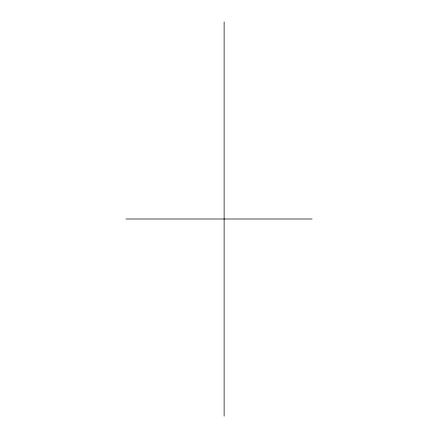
<?xml version="1.0" encoding="UTF-8"?>
<svg xmlns="http://www.w3.org/2000/svg" width="438" height="438" viewBox="0 0 438 438"><rect width="100%" height="100%" fill="white"/><g stroke="black" fill="none" stroke-linecap="round" stroke-linejoin="round"><path stroke-width="0.66" d="M125.925 219L312.075 219M224.125 21.9L224.125 416.1"/></g></svg>
